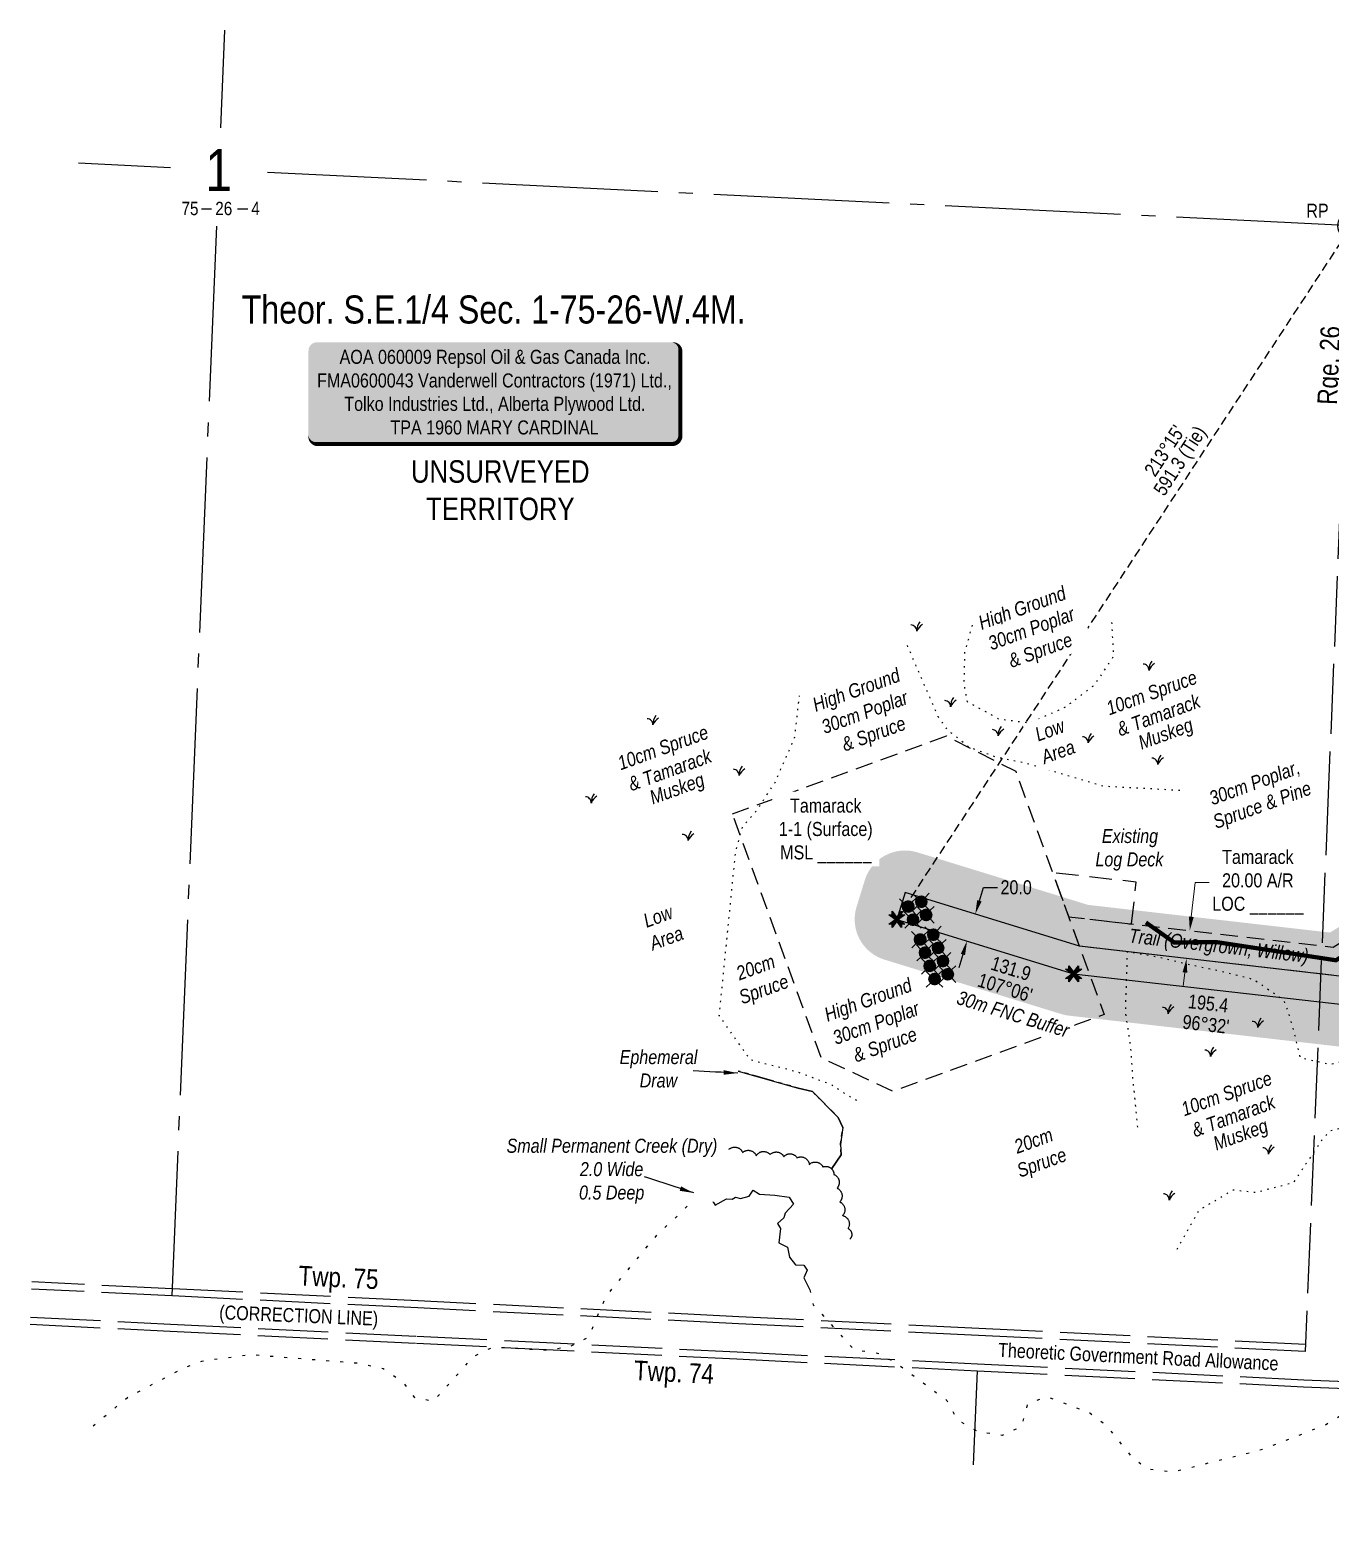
# Model space of a CAD drawing. Extents: x 316540 to 320825, y 6149619 to 6152593.
# Drawn here: x 316540 to 317467, y 6149748 to 6150819 of the extents above; entities that cross this region are included whole.
import ezdxf
from ezdxf.enums import TextEntityAlignment as Align

# ---------------------------------------------------------------- set-up
doc = ezdxf.new("R2010")
doc.units = 0
doc.header["$LTSCALE"] = 5
doc.header["$PDSIZE"] = 0.5
for name, pattern in [('0', [1, 1, 0]), ('foc-ACCESSROAD', [3.75, 2.5, -1.25]), ('foc-QUARTERLINE', [33, 25, -3, 2, -3]), ('foc-TIELINE', [1.875, 1.25, -0.625]), ('foc-TOPO', [1, 0.2, -0.8]), ('foc-TOPO-ephemeral', [6.25, 3.125, -0.625, 0.625, -0.625, 0.625, -0.625]), ('foc-UNSURVEYED', [12.5, 10, -2.5]), ('foc-WHEELTRACKS', [2, 0.4, -1.6]), ('HIDDEN2', [4.7625, 3.175, -1.5875])]:
    doc.linetypes.add(name, pattern=pattern)
for name, color, linetype in [('10', 1, 'Continuous'), ('35', 37, 'Continuous'), ('9', 3, 'Continuous'), ('AS-ROADS', 254, 'Continuous'), ('C-AR', 13, 'foc-ACCESSROAD'), ('C-SYMBOL', 7, 'Continuous'), ('C-WS', 13, 'foc-ACCESSROAD'), ('D-TXT', 6, 'Continuous'), ('L-BD', 7, 'Continuous'), ('L-BD1', 253, 'Continuous'), ('L-MON', 1, 'Continuous'), ('L-ROAD-T', 7, 'Continuous'), ('L-SECLBL', 7, 'Continuous'), ('L-SECQ', 8, 'foc-QUARTERLINE'), ('L-TIE', 7, 'foc-TIELINE'), ('L-TIE-T', 7, 'Continuous'), ('L-UNS-T', 3, 'Continuous'), ('L-USEC', 7, 'foc-UNSURVEYED'), ('P-BUFFER-H 30m', 51, 'Continuous'), ('P-BUFFER-T', 40, 'Continuous'), ('P-PROPOSED', 10, 'Continuous'), ('P-PROPOSED-H', 21, 'Continuous'), ('P-TXT', 4, 'Continuous'), ('T-BUSH', 110, '0'), ('T-BUSH-T', 110, 'Continuous'), ('T-CREEK', 160, 'Continuous'), ('T-DRAW', 143, 'foc-TOPO-ephemeral'), ('T-EXISTING TFA', 220, 'HIDDEN2'), ('T-EXISTING TFA-T', 220, 'Continuous'), ('T-GENERAL', 48, 'foc-TOPO'), ('T-LOW-AREA', 48, 'foc-TOPO'), ('T-VEGETATION CHANGE', 104, 'foc-TOPO'), ('T-WATER-P3', 160, 'foc-WHEELTRACKS'), ('T-WATER-T', 170, 'Continuous')]:
    doc.layers.add(name, color=color, linetype=linetype)
for name, color, linetype, lineweight in [('AS-GENERAL', 48, 'Continuous', 18), ('C-AR-T', 13, 'Continuous', 9), ('C-WS-T', 13, 'Continuous', 9), ('T-TEXT', 48, 'Continuous', 18)]:
    doc.layers.add(name, color=color, linetype=linetype, lineweight=lineweight)
doc.styles.add('175L', font='ARIALN.TTF', dxfattribs={"height": 20})
doc.styles.add('80', font='ARIALN.TTF', dxfattribs={"height": 10})
doc.styles.add('80CG', font='ARIALN.TTF', dxfattribs={"height": 10})
doc.styles.add('80L', font='ARIALN.TTF', dxfattribs={"height": 10})
doc.styles.add('80LS', font='ARIALNI.TTF', dxfattribs={"height": 10})
doc.styles.add('foc-LtypeFont', font='ARIALN.TTF', dxfattribs={"height": 7.35})
doc.styles.add('SIMPLEX', font='ARIALN.TTF')
doc.linetypes.add('foc-TOPO-flowdirection-NOLINE', pattern='A,0,[">",foc-LtypeFont,S=0.3,R=0,X=0,Y=-0.945],-20,[">",foc-LtypeFont,S=0.3,R=0,X=0,Y=-0.945],0', length=20)
doc.dimstyles.new('Compass 5 000', dxfattribs={"dimscale": 5, "dimtxt": 9, "dimasz": 2, "dimexe": 0.2, "dimexo": 0.0625, "dimgap": 0.5, "dimtad": 0, "dimtih": 1, "dimtoh": 1, "dimzin": 0, "dimdsep": 46, "dimtxsty": '80CG', "dimcen": 0.1, "dimse1": 1, "dimse2": 1, "dimclrd": 256, "dimclrt": 256, "dimaunit": 1, "dimadec": 4, "dimazin": 0, "dimtfac": 0.06, "dimtofl": 0, "dimtmove": 0, "dimatfit": 1, "dimfxl": 0.2, "dimtolj": 1, "dimtzin": 0, "dimlwd": -1, "dimarcsym": 0})

# ---------------------------------------------------------------- blocks, each defined once
blk = doc.blocks.new('L-SECLBL')
at = {"layer": '9', "color": 7}
for p, q in [((-5.1, -27.8), (-12.3, -27.8)), ((20.7, -27.8), (13.5, -27.8))]:
    blk.add_line(p, q, dxfattribs=at)
at = {"layer": '10', "color": 2, "style": 'SIMPLEX'}
blk.add_attdef('SEC', text='', height=30, dxfattribs=at).set_placement((0, 0), align=Align.MIDDLE)
at = {"layer": '10', "color": 5, "style": '80L'}
blk.add_attdef('TWP', text='', height=9.5, dxfattribs=at).set_placement((-14.4, -27.4), align=Align.MIDDLE_RIGHT)
blk.add_attdef('RGE', text='', height=9.5, dxfattribs=at).set_placement((3.6, -27.4), align=Align.MIDDLE_CENTER)
blk.add_attdef('MER', text='', height=9.5, dxfattribs=at).set_placement((23.2, -27.4), align=Align.MIDDLE_LEFT)
blk = doc.blocks.new('*U22')
h = blk.add_hatch(color=255)
edge = h.paths.add_edge_path()
edge.add_line((-126.5, -37), (126.5, -37))
edge.add_arc((126.5, -31), 6, 270, 360)
edge.add_line((132.5, -31), (132.5, 29.5))
edge.add_arc((126.5, 29.5), 6, 0, 90)
edge.add_line((126.5, 35.5), (-126.5, 35.5))
edge.add_arc((-126.5, 29.5), 6, 90, 180)
edge.add_line((-132.5, 29.5), (-132.5, -31))
edge.add_arc((-126.5, -31), 6, 180, 270)
at = {"color": 44, "flags": 128}
blk.add_lwpolyline([(-126.5, -37, 3, 3, 0), (126.5, -37, 3, 3, 0.414214), (132.5, -31, 3, 3, 0), (132.5, 29.5, 3, 0, 0.414214), (126.5, 35.5, 0, 0, 0), (-126.5, 35.5, 0, 0, 0.414214), (-132.5, 29.5, 0, 0, 0), (-132.5, -31, 0, 3, 0.414214)], format="xyseb", close=True, dxfattribs=at)
at = {"color": 44, "style": '80'}
blk.add_attdef('ENTER_TEXT_001', (-36, -5), '', height=10, dxfattribs=at)
blk = doc.blocks.new('MUSK')
at = {"layer": 'T-GENERAL', "linetype": 'Continuous'}
for centre, radius, start, end in [((-0.86, 0.03), 0.856, 357.7915, 88.2897), ((1.86, 0.15), 1.86, 140.732, 184.6871), ((1.91, -0.8), 2.08, 122.4427, 157.2145)]:
    blk.add_arc(centre, radius, start, end, dxfattribs=at)
blk = doc.blocks.new('WC')
at = {"layer": 'L-MON'}
h = blk.add_hatch(color=255, dxfattribs=at)
h.dxf.hatch_style = 1
edge = h.paths.add_edge_path()
edge.add_arc((0, 0), 0.9, 0, 360)
at = {"layer": 'L-MON', "color": 240, "flags": 128}
for points in [[(-0.62, 0.5), (-1.23, 1.12)], [(0.52, 0.61), (1.13, 1.21)], [(-1.18, -1.18), (-0.56, -0.57)], [(1.16, -1.18), (0.56, -0.57)]]:
    blk.add_lwpolyline(points, dxfattribs=at)
at = {"layer": 'L-MON', "color": 240}
for radius in [0.8, 0.373]:
    blk.add_circle((0, 0), radius, dxfattribs=at)
blk = doc.blocks.new('TEMP')
h = blk.add_hatch(color=255)
h.dxf.hatch_style = 1
h.paths.add_polyline_path([(0, 0.25), (-0.67, 1.15), (-0.67, 0.67), (-1.15, 0.67), (-0.25, 0), (-1.15, -0.67), (-0.67, -0.67), (-0.67, -1.15), (0, -0.25), (0.67, -1.15), (0.67, -0.67), (1.15, -0.67), (0.25, 0), (1.15, 0.67), (0.67, 0.67), (0.67, 1.15)])
h.paths.add_polyline_path([(0.57, 0.85), (0.57, 0.57), (0.85, 0.57), (0.08, 0), (0.85, -0.57), (0.57, -0.57), (0.57, -0.85), (0, -0.08), (-0.57, -0.85), (-0.57, -0.57), (-0.85, -0.57), (-0.08, 0), (-0.85, 0.57), (-0.57, 0.57), (-0.57, 0.85), (0, 0.08)], flags=16)
h = blk.add_hatch(color=1)
h.dxf.hatch_style = 1
h.paths.add_polyline_path([(0, 0.08), (-0.57, 0.85), (-0.57, 0.57), (-0.85, 0.57), (-0.08, 0), (-0.85, -0.57), (-0.57, -0.57), (-0.57, -0.85), (0, -0.08), (0.57, -0.85), (0.57, -0.57), (0.85, -0.57), (0.08, 0), (0.85, 0.57), (0.57, 0.57), (0.57, 0.85)])
at = {"color": 1}
for p, q in [((-0.08, 0), (0.08, 0)), ((0, 0.08), (0, -0.08))]:
    blk.add_line(p, q, dxfattribs=at)
at = {"color": 255, "flags": 128}
blk.add_lwpolyline([(-0.25, 0), (-1.15, 0.67), (-0.67, 0.67), (-0.67, 1.15), (0, 0.25), (0.67, 1.15), (0.67, 0.67), (1.15, 0.67), (0.25, 0), (1.15, -0.67), (0.67, -0.67), (0.67, -1.15), (0, -0.25), (-0.67, -1.15), (-0.67, -0.67), (-1.15, -0.67)], close=True, dxfattribs=at)
at = {"color": 1, "flags": 128}
blk.add_lwpolyline([(-0.08, 0), (-0.85, 0.57), (-0.57, 0.57), (-0.57, 0.85), (0, 0.08), (0.57, 0.85), (0.57, 0.57), (0.85, 0.57), (0.08, 0), (0.85, -0.57), (0.57, -0.57), (0.57, -0.85), (0, -0.08), (-0.57, -0.85), (-0.57, -0.57), (-0.85, -0.57)], close=True, dxfattribs=at)
blk = doc.blocks.new('*D36')
at = {"layer": 'C-AR-T', "transparency": 16777216}
for p, q in [((317367.8, 6150187.4), (317370.6, 6150211.9)), ((317370.6, 6150211.9), (317380.6, 6150211.9)), ((317363.2, 6150147.7), (317362.1, 6150137.8))]:
    blk.add_line(p, q, dxfattribs=at)
for points in [[(317366.1, 6150187.6), (317369.5, 6150187.2), (317366.7, 6150177.5)], [(317361.6, 6150147.9), (317364.9, 6150147.5), (317364.4, 6150157.6)]]:
    blk.add_solid(points, dxfattribs=at)
at = {"layer": 'Defpoints', "color": 0, "transparency": 16777216}
for p in [(317359.7, 6150178.3), (317366.7, 6150177.5), (317357.4, 6150158.4)]:
    blk.add_point(p, dxfattribs=at)
at = {"layer": 'C-AR-T', "transparency": 16777216, "insert": (317415.2, 6150211.9), "char_height": 10, "attachment_point": 5, "style": '80CG'}
blk.add_mtext('\\A1;Tamarack\\P20.00 A/R\\PLOC ______', dxfattribs=at)
blk = doc.blocks.new('*D40')
at = {"layer": 'Defpoints', "color": 0, "transparency": 16777216}
for p in [(317213.8, 6150189.2), (317213.9, 6150189.2), (317208, 6150170.1)]:
    blk.add_point(p, dxfattribs=at)
at = {"layer": 'P-TXT', "transparency": 16777216}
for p, q in [((317216.8, 6150198.8), (317219.8, 6150208.3)), ((317219.8, 6150208.3), (317229.8, 6150208.3)), ((317205.1, 6150160.5), (317202.1, 6150151))]:
    blk.add_line(p, q, dxfattribs=at)
for points in [[(317215.2, 6150199.2), (317218.4, 6150198.3), (317213.9, 6150189.2)], [(317203.5, 6150161), (317206.6, 6150160), (317208, 6150170.1)]]:
    blk.add_solid(points, dxfattribs=at)
at = {"layer": 'P-TXT', "transparency": 16777216, "insert": (317243, 6150208.3), "char_height": 10, "attachment_point": 5, "style": '80CG'}
blk.add_mtext('\\A1;20.0', dxfattribs=at)
blk = doc.blocks.new('RP')
at = {"layer": '35', "color": 3}
blk.add_circle((0, 0), 10, dxfattribs=at)
at = {"layer": '35', "color": 3, "style": '80'}
blk.add_attdef('RP_001', (-32.4, 5.8), '', height=10, dxfattribs=at)

msp = doc.modelspace()

# ---------------------------------------------------------------- hatches: boundary and pattern name
at = {"layer": 'P-BUFFER-H 30m'}
h = msp.add_hatch(color=256, dxfattribs=at)
h.dxf.hatch_style = 1
edge = h.paths.add_edge_path()
edge.add_line((318513.295, 6150297.38), (318514.378, 6150317.348))
edge.add_arc((318484.426, 6150318.974), 29.997, 356.893617, 446.893617)
edge.add_line((318486.051, 6150348.927), (318232.852, 6150362.668))
edge.add_arc((318231.226, 6150332.715), 29.997, 86.893617, 125.570581)
edge.add_line((318213.777, 6150357.114), (317850.906, 6150097.606))
edge.add_line((317850.906, 6150097.606), (317819.499, 6150141.521))
edge.add_arc((317795.1, 6150124.072), 29.997, 35.570581, 51.270002)
edge.add_line((317813.868, 6150147.473), (317743.215, 6150204.137))
edge.add_line((317743.215, 6150204.137), (317679.55, 6150264.327))
edge.add_arc((317658.942, 6150242.529), 29.997, 46.607375, 87.924534)
edge.add_line((317660.028, 6150272.506), (317613.863, 6150274.179))
edge.add_arc((317612.777, 6150244.202), 29.997, 87.924534, 129.531124)
edge.add_line((317593.684, 6150267.338), (317531.868, 6150216.324))
edge.add_line((317531.868, 6150216.324), (317466.573, 6150176.125))
edge.add_line((317466.573, 6150176.125), (317294.231, 6150195.845))
edge.add_line((317294.231, 6150195.845), (317172.654, 6150233.281))
edge.add_arc((317163.826, 6150204.613), 29.997, 72.885502, 162.885502)
edge.add_line((317135.158, 6150213.44), (317129.273, 6150194.328))
edge.add_arc((317157.941, 6150185.5), 29.997, 162.885502, 252.885502)
edge.add_line((317149.114, 6150156.832), (317275.118, 6150118.033))
edge.add_arc((317283.946, 6150146.701), 29.997, 252.885502, 263.472381)
edge.add_line((317280.536, 6150116.899), (317474.653, 6150094.687))
edge.add_arc((317478.063, 6150124.49), 29.997, 263.472381, 301.618453)
edge.add_line((317493.789, 6150098.946), (317576.749, 6150150.02))
edge.add_arc((317561.023, 6150175.564), 29.997, 301.618453, 309.531124)
edge.add_line((317580.116, 6150152.428), (317629.948, 6150193.552))
edge.add_line((317629.948, 6150193.552), (317638.294, 6150193.25))
edge.add_line((317638.294, 6150193.25), (317689.741, 6150144.611))
edge.add_arc((317710.348, 6150166.409), 29.997, 226.607375, 231.270002)
edge.add_line((317691.581, 6150143.008), (317758.444, 6150089.383))
edge.add_line((317758.444, 6150089.383), (317814.923, 6150010.409))
edge.add_arc((317839.322, 6150027.858), 29.997, 215.570581, 305.570581)
edge.add_line((317856.771, 6150003.459), (318246.037, 6150281.843))
edge.add_line((318246.037, 6150281.843), (318481.716, 6150269.053))
edge.add_arc((318483.342, 6150299.005), 29.997, 266.893617, 356.893617)
at = {"layer": 'P-PROPOSED-H'}
h = msp.add_hatch(color=256, dxfattribs=at)
h.dxf.hatch_style = 1
h.paths.add_polyline_path([(318483.342, 6150299.005), (318484.426, 6150318.974), (318231.226, 6150332.715), (317843.956, 6150055.757), (317795.1, 6150124.072), (317723.495, 6150181.5), (317658.942, 6150242.529), (317612.777, 6150244.202), (317549.361, 6150191.868), (317473.467, 6150145.144), (317288.06, 6150166.359), (317163.826, 6150204.613), (317157.941, 6150185.5), (317283.946, 6150146.701), (317478.063, 6150124.49), (317561.023, 6150175.564), (317619.646, 6150223.942), (317650.683, 6150222.817), (317710.348, 6150166.409), (317780.438, 6150110.197), (317839.322, 6150027.858), (318237.15, 6150312.366)])

# ---------------------------------------------------------------- linework, layer by layer
at = {"layer": 'AS-ROADS', "const_width": 3, "flags": 128}
msp.add_lwpolyline([(317335.414, 6150183.29), (317355.698, 6150168.995), (317385.531, 6150169.352), (317470.873, 6150156.351), (317509.739, 6150181.242), (317543.632, 6150200.056), (317562.133, 6150212.93), (317581.722, 6150237.422), (317608.929, 6150254.588), (317660.466, 6150252.589), (317686.304, 6150230.761), (317731.999, 6150187.45), (317762.96, 6150173.497), (317786.271, 6150159.531), (317826.116, 6150111.943)], dxfattribs=at)
at = {"layer": 'C-WS', "flags": 128}
msp.add_lwpolyline([(317040.88, 6150260.821), (317193.251, 6150316.283), (317242.681, 6150291.088), (317288.06, 6150166.359), (317305.75, 6150117.815), (317155.127, 6150062.989), (317104.24, 6150086.724)], close=True, dxfattribs=at)
at = {"layer": 'L-SECQ'}
for p, q in [((316678.987, 6150819.449), (316676.074, 6150749.637)), ((316640.487, 6150721.35), (316574.969, 6150724.568)), ((317482.142, 6150679.885), (316709.687, 6150717.941)), ((316673.155, 6150679.7), (316641.332, 6149917.121)), ((317215.163, 6149863.758), (317212.371, 6149796.613))]:
    msp.add_line(p, q, dxfattribs=at)
at = {"layer": 'L-USEC'}
for p, q in [((317482.142, 6150679.885), (317465.588, 6150281.181)), ((317465.588, 6150281.181), (317448.826, 6149877.451)), ((317465.588, 6150281.181), (317465.588, 6150281.181)), ((316641.332, 6149917.121), (316541.497, 6149922.026)), ((316641.579, 6149922.145), (316541.706, 6149927.051)), ((316816.683, 6149908.507), (316641.332, 6149917.121)), ((316816.93, 6149913.531), (316641.579, 6149922.145)), ((317045.061, 6149897.287), (316816.683, 6149908.507)), ((317045.308, 6149902.31), (316816.93, 6149913.531)), ((316540.449, 6149896.905), (316640.322, 6149891.998)), ((316540.659, 6149901.93), (316640.568, 6149897.022)), ((316640.568, 6149897.022), (316815.92, 6149888.407)), ((317216.17, 6149888.882), (317045.061, 6149897.287)), ((317216.417, 6149893.905), (317045.308, 6149902.31)), ((316640.322, 6149891.998), (316815.673, 6149883.383)), ((316815.92, 6149888.407), (317044.3, 6149877.188)), ((317448.826, 6149877.451), (317216.17, 6149888.882)), ((317449.034, 6149882.477), (317216.417, 6149893.905)), ((316815.673, 6149883.383), (317044.053, 6149872.164)), ((317044.3, 6149877.188), (317215.41, 6149868.782)), ((317044.053, 6149872.164), (317215.163, 6149863.758)), ((317215.163, 6149863.758), (317447.783, 6149852.332)), ((317215.163, 6149863.758), (317215.163, 6149863.758)), ((317215.41, 6149868.782), (317448.03, 6149857.356)), ((317447.783, 6149852.332), (317477.928, 6149851.091)), ((317447.99, 6149857.357), (317478.135, 6149856.116))]:
    msp.add_line(p, q, dxfattribs=at)
at = {"layer": 'T-BUSH', "flags": 128}
msp.add_lwpolyline([(317038.389, 6150021.619, -0.52056705), (317048.126, 6150019.343, -0.52056705), (317057.862, 6150017.066, -0.52056705), (317067.719, 6150017.879, -0.52056705), (317077.43, 6150016.341, -0.52056705), (317086.843, 6150015.554, -0.52056705), (317095.64, 6150010.804, -0.52056705), (317105.262, 6150009.091, -0.52056705), (317113.19, 6150003.673, -0.52056705), (317115.367, 6149993.914, -0.52056705), (317117.286, 6149984.101, -0.52056705), (317119.359, 6149974.336, -0.52056705), (317123.196, 6149965.12, -0.52056705), (317124.521, 6149957.501, -0.52056705)], format="xyb", dxfattribs=at)
at = {"layer": 'T-CREEK', "color": 48, "flags": 128}
msp.add_lwpolyline([(317015.801, 6149987.719), (317021.583, 6149984.928), (317025.413, 6149986.865), (317028.598, 6149981.781), (317036.631, 6149986.256), (317040.699, 6149986.114), (317043.032, 6149987.551), (317046.588, 6149986.499), (317052.676, 6149988.147), (317055.675, 6149992.484), (317060.222, 6149989.682), (317071.015, 6149988.891), (317081.253, 6149987.397), (317084.263, 6149982.51), (317078.538, 6149976.096), (317077.462, 6149972.802), (317073.075, 6149968.825), (317075.076, 6149965.251), (317074.014, 6149954.87), (317080.004, 6149951.897), (317081.432, 6149944.714), (317085.79, 6149939.205), (317091.697, 6149939.036), (317094.144, 6149935.361), (317091.702, 6149929.936), (317096.033, 6149921.378)], dxfattribs=at)
at = {"layer": 'T-CREEK', "color": 48, "linetype": 'foc-TOPO-flowdirection-NOLINE', "flags": 128}
msp.add_lwpolyline([(317015.801, 6149987.719), (317021.583, 6149984.928), (317025.413, 6149986.865), (317028.598, 6149981.781), (317036.631, 6149986.256), (317040.699, 6149986.114), (317043.032, 6149987.551), (317046.588, 6149986.499), (317052.676, 6149988.147), (317055.675, 6149992.484), (317060.222, 6149989.682), (317071.015, 6149988.891), (317081.253, 6149987.397), (317084.263, 6149982.51), (317078.538, 6149976.096), (317077.462, 6149972.802), (317073.075, 6149968.825), (317075.076, 6149965.251), (317074.014, 6149954.87), (317080.004, 6149951.897), (317081.432, 6149944.714), (317085.79, 6149939.205), (317091.697, 6149939.036), (317094.144, 6149935.361), (317091.702, 6149929.936), (317096.033, 6149921.378)], dxfattribs=at)
at = {"layer": 'T-DRAW', "color": 48, "flags": 128}
msp.add_lwpolyline([(317111.669, 6150007.963), (317118.309, 6150017.624), (317117.819, 6150025.013), (317119.52, 6150037.274), (317116.218, 6150044.306), (317097.85, 6150062.706), (317087.585, 6150065.3), (317045.023, 6150077.373)], dxfattribs=at)
at = {"layer": 'T-DRAW', "color": 48, "linetype": 'foc-TOPO-flowdirection-NOLINE', "flags": 128}
msp.add_lwpolyline([(317045.023, 6150077.373), (317087.585, 6150065.3), (317097.85, 6150062.706), (317116.218, 6150044.306), (317119.52, 6150037.274), (317117.819, 6150025.013), (317118.309, 6150017.624), (317111.669, 6150007.963)], dxfattribs=at)
at = {"layer": 'T-EXISTING TFA', "flags": 128}
msp.add_lwpolyline([(317325.152, 6150182.243), (317328.562, 6150212.046), (317268.957, 6150218.866), (317280.419, 6150187.362), (317325.152, 6150182.243)], dxfattribs=at)
at = {"layer": 'T-LOW-AREA', "flags": 128}
for points in [[(317311.002, 6150397.214), (317312.234, 6150372.838), (317298.584, 6150352.393), (317278.311, 6150336.927), (317252.657, 6150325.297), (317230.682, 6150328.237), (317208.332, 6150340.527), (317205.889, 6150353.499), (317206.536, 6150376.285), (317212.203, 6150396.229)], [(317359.725, 6150277.391), (317304.8, 6150280.371), (317248.959, 6150297.086), (317228.346, 6150301.169), (317209.456, 6150308.241), (317194.483, 6150320.254), (317187.536, 6150329.867), (317165.528, 6150380.646)], [(317329.636, 6150037.311), (317326.261, 6150071.789), (317324.662, 6150094.816), (317320.964, 6150119.601), (317322.343, 6150162.72), (317345.957, 6150158.339), (317367.475, 6150153.146), (317391.819, 6150148.043), (317412.113, 6150142.765), (317433.378, 6150128.26), (317436.928, 6150118.889), (317441.57, 6150102.653), (317445.268, 6150086.935), (317466.983, 6150082.184), (317489.906, 6150087.751), (317512.936, 6150102.653), (317548.908, 6150121.208), (317563.075, 6150134.853), (317570.334, 6150148.07), (317579.052, 6150164.797), (317587.407, 6150182.221), (317601.573, 6150201.461), (317622.595, 6150212.823), (317634.199, 6150213.982), (317648.124, 6150204.705), (317659.728, 6150194.848), (317668.431, 6150186.15), (317680.035, 6150171.654), (317691.639, 6150161.797), (317701.503, 6150150.2), (317711.947, 6150142.083), (317726.452, 6150131.645), (317743.858, 6150113.67), (317750.821, 6150096.275), (317734.575, 6150090.477), (317717.749, 6150089.317), (317701.503, 6150080.04), (317694.54, 6150061.485), (317690.479, 6150041.191), (317681.196, 6150023.216), (317670.752, 6150015.098), (317655.667, 6150010.459), (317629.557, 6150017.417), (317598.806, 6150031.333), (317581.4, 6150053.947), (317563.994, 6150070.183), (317547.748, 6150081.199), (317529.181, 6150071.342), (317510.035, 6150056.266), (317496.11, 6150042.93), (317481.521, 6150038.721), (317466.625, 6150034.514), (317461.478, 6150029.208), (317440.41, 6149997.703), (317413.72, 6149990.745), (317397.474, 6149992.484), (317373.106, 6149977.988), (317357.44, 6149950.156)]]:
    msp.add_lwpolyline(points, dxfattribs=at)
at = {"layer": 'T-VEGETATION CHANGE', "flags": 128}
msp.add_lwpolyline([(317129.371, 6150056.293), (317123.024, 6150060.037), (317111.3, 6150067.618), (317086.708, 6150076.83), (317053.677, 6150085.219), (317031.48, 6150116.848), (317043.125, 6150233.505), (317048.013, 6150251.53), (317057.774, 6150262.561), (317071.253, 6150283.16), (317085.182, 6150314.909), (317088.596, 6150344.789)], dxfattribs=at)
at = {"layer": 'T-WATER-P3', "color": 48, "flags": 128}
for points in [[(316585.344, 6149824.442), (316609.818, 6149844.721), (316648.883, 6149865.24), (316662.838, 6149870.663), (316697.001, 6149875.359), (316774.511, 6149869.243), (316791.94, 6149865.346), (316805.663, 6149856.225), (316814.192, 6149844.825), (316827.84, 6149842.061), (316856.456, 6149873.89), (316870.237, 6149880.754), (316908.223, 6149878.567), (316924.915, 6149880.935), (316938.333, 6149887.692), (316950.837, 6149916.771), (316978.954, 6149950.84), (316988.594, 6149962.147), (316998.781, 6149971.294), (317006.877, 6149979.557), (317015.801, 6149987.719)], [(317096.033, 6149921.378), (317098.353, 6149910.813), (317127.453, 6149878.788), (317145.119, 6149876.137), (317158.084, 6149868.845), (317193.494, 6149842.645), (317201.14, 6149828.894), (317215.201, 6149820.655), (317233.283, 6149817.924), (317246.849, 6149824.023), (317251.347, 6149840.17), (317264.938, 6149845.488), (317295.549, 6149833.755), (317307.126, 6149824.854), (317325.274, 6149802.297), (317337.043, 6149793.689), (317354.98, 6149791.745), (317419.059, 6149807.913), (317463.186, 6149825.154), (317501.492, 6149848.759), (317522.837, 6149868.042), (317541.718, 6149888.453), (317554.187, 6149896.751), (317567.699, 6149902.972), (317616.171, 6149914.268), (317634.532, 6149916.44), (317673.064, 6149913.09), (317703.521, 6149901.964), (317720.482, 6149898.273), (317739.771, 6149897.105), (317810.231, 6149906.04), (317865.476, 6149908.163), (317901.334, 6149911.945), (317960.669, 6149911.798), (317998.482, 6149907.108), (318015.181, 6149902.941), (318042.508, 6149888.775), (318056.408, 6149874.258), (318102.413, 6149838.656), (318117.621, 6149831.573), (318199.718, 6149793.33), (318251.075, 6149782.228), (318265.207, 6149775.542), (318301.705, 6149749.592), (318304.402, 6149748.146)]]:
    msp.add_lwpolyline(points, dxfattribs=at)

# ---------------------------------------------------------------- block references
ref = msp.add_blockref('*U22', (316871.286, 6150561.352), dxfattribs=dict(xscale=0.99989367, yscale=0.99989367, zscale=0.99989367))
ref.add_attrib('ENTER_TEXT_001', 'AOA 060009 Repsol Oil & Gas Canada Inc.', (316760.974, 6150581.523), dxfattribs={"color": 44, "height": 9.99894, "style": '80'})
ref.add_attrib('ENTER_TEXT_002', 'FMA0600043 Vanderwell Contractors (1971) Ltd.,', (316744.919, 6150564.681), dxfattribs={"color": 44, "height": 9.99894, "style": '80'})
ref.add_attrib('ENTER_TEXT_003', 'Tolko Industries Ltd., Alberta Plywood Ltd.', (316764.337, 6150548.016), dxfattribs={"color": 44, "height": 9.99894, "style": '80'})
ref.add_attrib('ENTER_TEXT_004', 'TPA 1960 MARY CARDINAL', (316797.208, 6150531.174), dxfattribs={"color": 44, "height": 9.99894, "style": '80'})
at = {"layer": '35', "color": 5}
msp.add_blockref('RP', (317482.142, 6150679.885), dxfattribs=at).add_auto_attribs({'RP_001': 'RP'})
at = {"layer": 'L-MON', "color": 5, "xscale": 4.999468349999987, "yscale": 4.999468349999987, "zscale": 4.999468349999987}
for p in [(317166.054, 6150194.656), (317175.45, 6150198.076), (317169.474, 6150185.26), (317178.869, 6150188.68), (317174.604, 6150171.166), (317183.999, 6150174.586), (317178.024, 6150161.77), (317187.419, 6150165.19), (317181.444, 6150152.374), (317190.839, 6150155.794), (317184.863, 6150142.978)]:
    msp.add_blockref('WC', p, dxfattribs=at)
at = {"layer": 'L-MON', "color": 2, "xscale": 4.999468349999995, "yscale": 4.999468349999995, "zscale": 4.999468349999995}
msp.add_blockref('TEMP', (317157.941, 6150185.5), dxfattribs=at)
at = {"layer": 'L-SECLBL', "color": 4, "xscale": 0.99989367, "yscale": 0.99989367, "zscale": 0.99989367}
msp.add_blockref('L-SECLBL', (316674.841, 6150719.659), dxfattribs=at).add_auto_attribs({'SEC': '1', 'TWP': '75', 'RGE': '26', 'MER': '4'})
at = {"layer": 'T-GENERAL', "xscale": 4.999999999999985, "yscale": 4.999999999999985, "zscale": 4.999999999999985}
for p in [(317172.214, 6150390.956), (317337.674, 6150363.049), (317196.331, 6150337.045), (317230.208, 6150316.388), (317294.323, 6150311.323)]:
    msp.add_blockref('MUSK', p, dxfattribs=at)
at = {"layer": 'T-GENERAL', "color": 2, "xscale": 4.999468349999986, "yscale": 4.999468349999986, "zscale": 4.999468349999986}
for p in [(316984.213, 6150324.105), (317343.905, 6150296.001), (317045.705, 6150288.097), (316940.302, 6150268.466), (317009.295, 6150241.671), (317351.36, 6150118.31), (317415.245, 6150108.364), (317381.592, 6150087.846), (317422.806, 6150018.265), (317352.126, 6149985.452)]:
    msp.add_blockref('MUSK', p, dxfattribs=at)

# ---------------------------------------------------------------- texts
at = {"layer": 'AS-GENERAL', "insert": (317387.933, 6150171.75), "char_height": 9.99884, "width": 127.98423, "attachment_point": 2, "rotation": 353.472381, "style": '80LS'}
msp.add_mtext('Trail (Overgrown, Willow)', dxfattribs=at)
at = {"layer": 'C-SYMBOL', "color": 3, "insert": (316870.698, 6150630.258), "char_height": 19.99787, "width": 359.08869, "attachment_point": 2, "style": '175L', "bg_fill": 3, "box_fill_scale": 1.15, "bg_fill_color": 256, "bg_fill_true_color": 256, "bg_fill_transparency": 0}
msp.add_mtext('Theor. S.E.1/4 Sec. 1-75-26-W.4M.', dxfattribs=at)
at = {"layer": 'D-TXT', "color": 3, "char_height": 14, "attachment_point": 1, "style": '80L'}
for s, width, insert, rotation in [('Rge. 26', 73.75526, (317457.533, 6150552.735), 87.469829), ('Twp. 75', 101.3954, (316732.087, 6149938.675), 357.187616), ('Twp. 74', 101.3954, (316971.041, 6149871.127), 357.187616)]:
    msp.add_mtext_dynamic_manual_height_columns(s, width=width, gutter_width=47.5, heights=[0], dxfattribs=dict(at, insert=insert, rotation=rotation))
at = {"layer": 'L-BD', "color": 6, "style": '80L'}
for s, p in [('195.4', (317379.868, 6150125.661)), ("96°32'", (317378.163, 6150110.76))]:
    msp.add_text(s, height=9.9989, rotation=353.4724, dxfattribs=at).set_placement(p, align=Align.MIDDLE)
at = {"layer": 'L-ROAD-T', "style": '80L'}
msp.add_text('(CORRECTION LINE)', height=9.99884, rotation=357.640592, dxfattribs=at).set_placement((316731.856, 6149903.173), align=Align.MIDDLE_CENTER)
at = {"layer": 'L-TIE-T', "style": '80L'}
for s, height, p in [("213°15'", 9.9989, (317348.658, 6150519.636)), ('591.3 (Tie)', 9.99894, (317360.573, 6150511.822))]:
    msp.add_text(s, height=height, rotation=56.7445, dxfattribs=at).set_placement(p, align=Align.MIDDLE)
at = {"layer": 'L-UNS-T', "color": 3, "insert": (316875.476, 6150491.349), "char_height": 15.9983, "attachment_point": 5, "style": '80L', "bg_fill": 3, "box_fill_scale": 1.15, "bg_fill_color": 256, "bg_fill_true_color": 256, "bg_fill_transparency": 0}
msp.add_mtext_dynamic_manual_height_columns('UNSURVEYED TERRITORY', width=126.41375, gutter_width=47.5, heights=[0], dxfattribs=at)
at = {"layer": 'T-BUSH-T', "char_height": 9.99778, "attachment_point": 1, "rotation": 20, "style": '80LS'}
for s, width, insert in [('\\pi0.36718;30cm Poplar\\P\\pi9.7375;& Spruce ', 65.39938, (317110.835, 6150105.224)), ('\\pi0.90263;10cm Spruce \\P\\pi2.9281;& Tamarack ', 67.3023, (317358.607, 6150054.189))]:
    msp.add_mtext_dynamic_manual_height_columns(s, width=width, gutter_width=50, heights=[0], dxfattribs=dict(at, insert=insert))
at = {"layer": 'T-TEXT', "insert": (316980.443, 6150276.589), "char_height": 9.99677, "attachment_point": 1, "rotation": 20, "style": '80LS', "bg_fill": 3, "box_fill_scale": 1.15, "bg_fill_color": 256, "bg_fill_true_color": 256, "bg_fill_transparency": 0}
msp.add_mtext_dynamic_manual_height_columns('\\pi0.33062;Muskeg', width=40.18462, gutter_width=50, heights=[0], dxfattribs=at)
at = {"layer": 'T-TEXT', "insert": (316974.984, 6150188.348), "char_height": 9.99677, "attachment_point": 1, "rotation": 20, "style": '80LS', "bg_fill": 2}
msp.add_mtext_dynamic_manual_height_columns('\\pi1.4117;Low \\P\\pi0.051264;Area', width=24.07159, gutter_width=50, heights=[0], dxfattribs=at)
at = {"layer": 'T-TEXT', "char_height": 9.99677, "attachment_point": 1, "rotation": 20, "style": '80LS'}
for s, width, insert in [('\\pi1.224;High Ground', 67.46102, (317104.085, 6150121.419)), ('\\pi0.33062;Muskeg', 40.18462, (317381.971, 6150029.924))]:
    msp.add_mtext_dynamic_manual_height_columns(s, width=width, gutter_width=50, heights=[0], dxfattribs=dict(at, insert=insert))
at = {"layer": 'T-WATER-T', "color": 48, "insert": (316960.17, 6150092.347), "char_height": 9.99778, "attachment_point": 1, "style": '80L', "bg_fill": 3, "box_fill_scale": 1.15, "bg_fill_color": 256, "bg_fill_true_color": 256, "bg_fill_transparency": 0}
msp.add_mtext_dynamic_manual_height_columns('\\pi0.32917;{\\fArial Narrow|b0|i1|c0|p34;Ephemeral \\P\\pi14.593;Draw}', width=55.97346, gutter_width=50, heights=[0], dxfattribs=at)

# ---------------------------------------------------------------- dimensions: what is measured, and where the dimension line sits
at = {"layer": 'P-TXT', "color": 3}
dim = msp.add_aligned_dim(p1=(317207.953, 6150170.101), p2=(317213.838, 6150189.213), distance=-0.047, text='20.0', dimstyle='Compass 5 000', dxfattribs=at)
dim.commit()
dim.dimension.update_dxf_attribs({"geometry": '*D40', "text_midpoint": (317242.975, 6150208.314)})

# ---------------------------------------------------------------- next in the draw order: texts
at = {"layer": 'C-WS-T', "insert": (317107.342, 6150248.498), "char_height": 9.99884, "width": 66.24513, "attachment_point": 5, "style": '80CG', "bg_fill": 2}
msp.add_mtext('\\A1;Tamarack\\P1-1 (Surface)\\PMSL ______', dxfattribs=at)
at = {"layer": 'L-ROAD-T', "insert": (317330.258, 6149878.76), "char_height": 9.99884, "width": 200.17875, "attachment_point": 2, "rotation": 357.187915, "style": '80L', "bg_fill": 3, "box_fill_scale": 1.15, "bg_fill_color": 256, "bg_fill_true_color": 256, "bg_fill_transparency": 0}
msp.add_mtext('Theoretic Government Road Allowance', dxfattribs=at)
at = {"layer": 'T-BUSH', "insert": (317236.266, 6150026.225), "char_height": 9.99778, "attachment_point": 1, "rotation": 20, "style": '80LS', "bg_fill": 2}
msp.add_mtext_dynamic_manual_height_columns('\\pi4.4813;20cm \\P\\pi0.45768;Spruce ', width=36.10537, gutter_width=50, heights=[0], dxfattribs=at)
at = {"layer": 'T-BUSH-T', "char_height": 9.99778, "attachment_point": 1, "rotation": 20, "style": '80LS', "bg_fill": 3, "box_fill_scale": 1.15, "bg_fill_color": 256, "bg_fill_true_color": 256, "bg_fill_transparency": 0}
for s, width, insert in [('\\pi0.90263;10cm Spruce \\P\\pi2.9281;& Tamarack ', 67.3023, (316957.079, 6150300.854)), ('\\pi4.4813;20cm \\P\\pi0.45768;Spruce ', 36.10537, (317038.266, 6150149.768))]:
    msp.add_mtext_dynamic_manual_height_columns(s, width=width, gutter_width=50, heights=[0], dxfattribs=dict(at, insert=insert))
at = {"layer": 'T-WATER-T', "color": 48, "insert": (316879.459, 6150029.131), "char_height": 9.99778, "attachment_point": 1, "style": '80L', "bg_fill": 3, "box_fill_scale": 1.15, "bg_fill_color": 256, "bg_fill_true_color": 256, "bg_fill_transparency": 0}
msp.add_mtext_dynamic_manual_height_columns('\\pi0.46372;{\\fArial Narrow|b0|i1|c0|p34;Small Permanent Creek (Dry)\\P\\pi52.703;2.0 Wide\\P\\pi52.11;0.5 Deep}', width=149.64611, gutter_width=50, heights=[0], dxfattribs=at)

# ---------------------------------------------------------------- next in the draw order: leaders
at = {"layer": 'T-WATER-T', "color": 48, "path_type": 1}
msp.add_leader([(317044.59, 6150075.925), (317012.909, 6150077.445)], dimstyle='Compass 5 000', override={"dimgap": 0.5, "dimtad": 0, "dimclrd": 48}, dxfattribs=at)

# ---------------------------------------------------------------- next in the draw order: linework, layer by layer
at = {"layer": 'C-AR', "flags": 128}
msp.add_lwpolyline([(317288.06, 6150166.359), (317280.419, 6150187.362), (317468.871, 6150165.798), (317537.699, 6150208.172), (317605.908, 6150264.462), (317667.201, 6150262.241), (317736.642, 6150196.591), (317815.568, 6150133.291), (317812.134, 6150062.412), (317815.959, 6150060.326), (317809.284, 6150055.547), (317790.449, 6150028.069), (317795.1, 6150124.072), (317723.495, 6150181.5), (317658.942, 6150242.529), (317612.777, 6150244.202), (317549.361, 6150191.868), (317473.467, 6150145.144)], close=True, dxfattribs=at)

# ---------------------------------------------------------------- next in the draw order: leaders
at = {"layer": 'T-WATER-T', "color": 48, "path_type": 1}
msp.add_leader([(317013.271, 6149990.507), (316978.293, 6150001.879)], dimstyle='Compass 5 000', override={"dimgap": 0.5, "dimtad": 0, "dimclrd": 48}, dxfattribs=at)

# ---------------------------------------------------------------- next in the draw order: texts
at = {"layer": 'P-BUFFER-T', "insert": (317202.774, 6150135.003), "char_height": 9.99345, "attachment_point": 1, "rotation": 342.885502, "style": '80L', "bg_fill": 3, "box_fill_scale": 1.15, "bg_fill_color": 256, "bg_fill_true_color": 256, "bg_fill_transparency": 0}
msp.add_mtext_dynamic_manual_height_columns('{\\fArial Narrow|b0|i1|c0|p34;30m FNC Buffer}', width=83.80572, gutter_width=50, heights=[0], dxfattribs=at)
at = {"layer": 'T-EXISTING TFA-T', "insert": (317295.81, 6150249.963), "char_height": 9.99778, "attachment_point": 1, "style": '80L', "bg_fill": 2}
msp.add_mtext_dynamic_manual_height_columns('\\pi8.223;{\\fArial Narrow|b0|i1|c0|p34;Existing \\P\\pi3.6811;Log Deck}', width=55.97346, gutter_width=50, heights=[0], dxfattribs=at)

# ---------------------------------------------------------------- next in the draw order: linework, layer by layer
at = {"layer": 'L-TIE'}
msp.add_line((317157.941, 6150185.5), (317482.142, 6150679.885), dxfattribs=at)
at = {"layer": 'P-PROPOSED', "flags": 128}
msp.add_lwpolyline([(318483.342, 6150299.005), (318484.426, 6150318.974), (318231.226, 6150332.715), (317843.956, 6150055.757), (317795.1, 6150124.072), (317723.495, 6150181.5), (317658.942, 6150242.529), (317612.777, 6150244.202), (317549.361, 6150191.868), (317473.467, 6150145.144), (317288.06, 6150166.359), (317163.826, 6150204.613), (317157.941, 6150185.5), (317283.946, 6150146.701), (317478.063, 6150124.49), (317561.023, 6150175.564), (317619.646, 6150223.942), (317650.683, 6150222.817), (317710.348, 6150166.409), (317780.438, 6150110.197), (317839.322, 6150027.858), (318237.15, 6150312.366), (318483.342, 6150299.005)], close=True, dxfattribs=at)

# ---------------------------------------------------------------- next in the draw order: block references
at = {"layer": 'L-MON', "color": 5}
for name, p, xscale, yscale, zscale in [('WC', (317194.259, 6150146.398), 4.999468349999987, 4.999468349999987, 4.999468349999987), ('TEMP', (317283.946, 6150146.701), 4.999468349999992, 4.999468349999992, 4.999468349999992)]:
    msp.add_blockref(name, p, dxfattribs=dict(at, xscale=xscale, yscale=yscale, zscale=zscale))

# ---------------------------------------------------------------- next in the draw order: texts
at = {"layer": 'L-BD1', "color": 6, "style": '80L'}
for s, p in [('131.9', (317239.338, 6150150.498)), ("107°06'", (317235.145, 6150136.88))]:
    msp.add_text(s, height=9.9989, rotation=342.8855, dxfattribs=at).set_placement(p, align=Align.MIDDLE)

# ---------------------------------------------------------------- next in the draw order: dimensions: what is measured, and where the dimension line sits
at = {"layer": 'C-AR-T', "color": 5}
dim = msp.add_linear_dim(base=(317366.659, 6150177.494), p1=(317357.445, 6150158.42), p2=(317359.719, 6150178.288), angle=83.472381, text='Tamarack\\P20.00 A/R\\PLOC ______', dimstyle='Compass 5 000', dxfattribs=at)
dim.commit()
dim.dimension.update_dxf_attribs({"geometry": '*D36', "text_midpoint": (317415.2, 6150211.902), "dimtype": 161})

# ---------------------------------------------------------------- next in the draw order: texts
at = {"layer": 'T-TEXT', "char_height": 9.99677, "attachment_point": 1, "rotation": 20, "style": '80LS', "bg_fill": 3, "box_fill_scale": 1.15, "bg_fill_color": 256, "bg_fill_true_color": 256, "bg_fill_transparency": 0}
for s, width, insert in [('\\pi1.224;High Ground', 67.46102, (317213.865, 6150400.781)), ('\\pi1.224;High Ground', 67.46102, (317095.686, 6150342.322)), ('\\pi0.33062;Muskeg', 40.18462, (317328.609, 6150315.727))]:
    msp.add_mtext_dynamic_manual_height_columns(s, width=width, gutter_width=50, heights=[0], dxfattribs=dict(at, insert=insert))
at = {"layer": 'T-TEXT', "insert": (317254.015, 6150321.166), "char_height": 9.99677, "attachment_point": 1, "rotation": 20, "style": '80LS', "bg_fill": 2}
msp.add_mtext_dynamic_manual_height_columns('\\pi1.4117;Low \\P\\pi0.051264;Area', width=24.07159, gutter_width=50, heights=[0], dxfattribs=at)

# ---------------------------------------------------------------- next in the draw order: texts
at = {"layer": 'T-BUSH-T', "char_height": 9.99778, "attachment_point": 1, "rotation": 20, "style": '80LS', "bg_fill": 2}
for s, width, insert in [('\\pi0.36718;30cm Poplar\\P\\pi9.7375;& Spruce ', 65.39938, (317221.536, 6150386.431)), ('\\pi3.6718;30cm Poplar,\\P\\pi0.45965;Spruce & Pine ', 73.03834, (317375.94, 6150274.857))]:
    msp.add_mtext_dynamic_manual_height_columns(s, width=width, gutter_width=50, heights=[0], dxfattribs=dict(at, insert=insert))
at = {"layer": 'T-BUSH-T', "insert": (317102.777, 6150326.825), "char_height": 9.99778, "attachment_point": 1, "rotation": 20, "style": '80LS', "bg_fill": 3, "box_fill_scale": 1.15, "bg_fill_color": 256, "bg_fill_true_color": 256, "bg_fill_transparency": 0}
msp.add_mtext_dynamic_manual_height_columns('\\pi0.36718;30cm Poplar\\P\\pi9.7375;& Spruce ', width=65.39938, gutter_width=50, heights=[0], dxfattribs=at)

# ---------------------------------------------------------------- next in the draw order: texts
at = {"layer": 'T-BUSH-T', "insert": (317305.245, 6150339.992), "char_height": 9.99778, "attachment_point": 1, "rotation": 20, "style": '80LS', "bg_fill": 3, "box_fill_scale": 1.15, "bg_fill_color": 256, "bg_fill_true_color": 256, "bg_fill_transparency": 0}
msp.add_mtext_dynamic_manual_height_columns('\\pi0.90263;10cm Spruce \\P\\pi2.9281;& Tamarack ', width=67.3023, gutter_width=50, heights=[0], dxfattribs=at)

doc.saveas('drawing.dxf')
